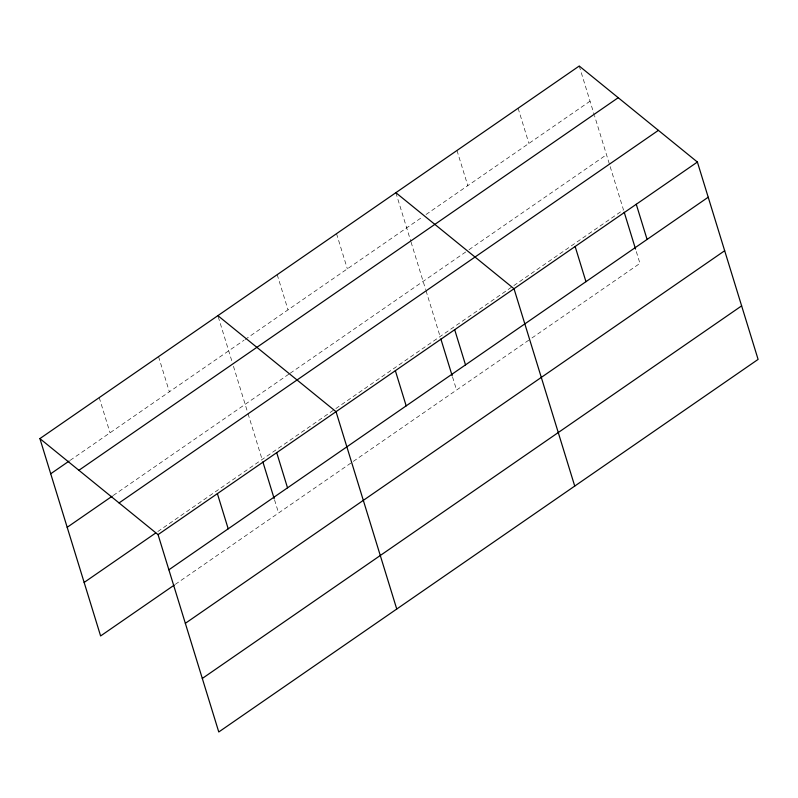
<?xml version="1.0" encoding="UTF-8"?>
<svg xmlns="http://www.w3.org/2000/svg" width="798" height="798" viewBox="0 0 798 798"><rect width="100%" height="100%" fill="white"/><g stroke="black" fill="none" stroke-linecap="round" stroke-linejoin="round"><path stroke-width="0.6" stroke-dasharray="3.99 2.99" d="M70.154 460.346L244.038 340.227M245.066 339.519L421.962 217.315M426.032 214.502L590.051 101.186M113.216 495.498L289.145 373.953M290.173 373.255L467.967 250.422M468.985 249.714L606.52 154.712M157.795 531.558L623.477 209.854L594.44 115.461M175.281 584.365L352.237 462.122M353.265 461.414L530.939 338.671M531.957 337.973L639.946 263.37L635.916 250.283M579.228 66.025L594.071 114.274M518.111 108.249L528.924 143.421M456.985 150.473L467.808 185.645M395.858 192.697L410.701 240.956M411.07 242.143L425.673 289.604M426.032 290.771L440.107 336.527M452.546 376.965L456.566 390.042M336.537 233.684L347.349 268.856M277.205 274.672L288.028 309.843M218.243 316.826L231.989 361.524M233.455 366.282L247.689 412.556M248.048 413.723L262.123 459.478M274.562 499.917L278.592 513.004M158.553 356.636L169.376 391.808M99.231 397.623L110.044 432.795"/><path stroke-width="1.2" d="M39.9 438.601L579.228 66.025L697.392 162.044L758.1 359.399L218.772 731.975L158.054 534.63L39.9 438.601L100.608 635.956L174.263 585.074M50.723 473.773L69.127 461.054M78.892 470.291L618.221 97.705M67.182 527.298L112.189 496.206M119.062 502.94L658.4 130.353M84.149 582.43L155.75 532.974M158.054 534.63L697.392 162.044M168.877 569.802L708.205 197.216M185.345 623.318L724.674 250.732M202.303 678.46L741.631 305.873M395.858 192.697L514.012 288.726L574.73 486.072M217.884 315.649L336.038 411.678L396.746 609.024M636.265 204.268L647.088 239.44M624.206 212.228L635.557 249.096M575.139 246.502L585.961 281.674M454.69 329.714L465.513 364.886M440.835 338.911L452.177 375.778M395.359 370.691L406.182 405.863M276.707 452.666L287.529 487.837M262.861 461.862L274.203 498.73M217.385 493.643L228.208 528.815"/></g></svg>
